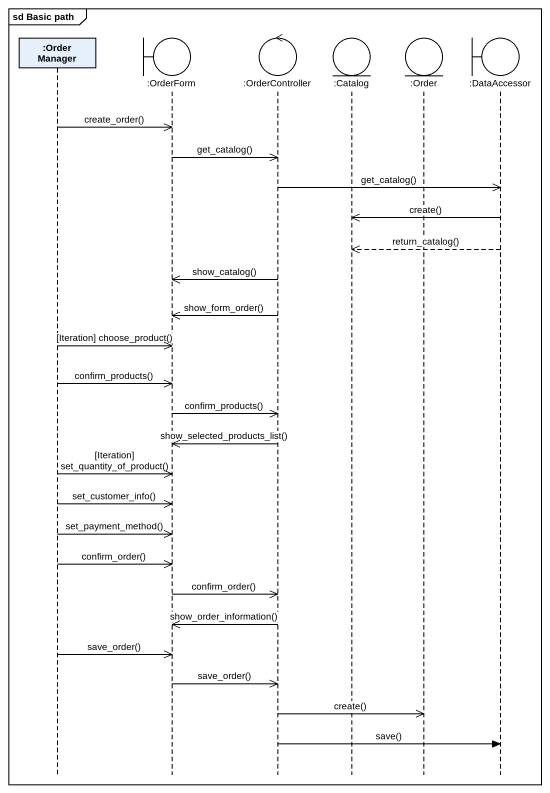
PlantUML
@startuml
mainframe sd Basic path
hide footbox
participant ":Order Manager" as Order_Manager
boundary ":OrderForm" as OrderForm
control ":OrderController" as OrderController
entity ":Catalog" as Catalog
entity ":Order" as Order
boundary ":DataAccessor" as DataAccessor

Order_Manager ->> OrderForm : create_order()
OrderForm ->> OrderController : get_catalog()
OrderController ->> DataAccessor : get_catalog()
DataAccessor ->> Catalog : create()
DataAccessor -->> Catalog : return_catalog()
OrderController ->> OrderForm : show_catalog()
OrderController ->> OrderForm : show_form_order()
Order_Manager ->> OrderForm : [Iteration] choose_product()
Order_Manager ->> OrderForm : confirm_products()
OrderForm ->> OrderController : confirm_products()
OrderController ->> OrderForm : show_selected_products_list()
Order_Manager ->> OrderForm : [Iteration] set_quantity_of_product()
Order_Manager ->> OrderForm : set_customer_info()
Order_Manager ->> OrderForm : set_payment_method()
Order_Manager ->> OrderForm : confirm_order()
OrderForm ->> OrderController : confirm_order()
OrderController ->> OrderForm : show_order_information()
Order_Manager ->> OrderForm : save_order()
OrderForm ->> OrderController : save_order()
OrderController ->> Order : create()
OrderController -> DataAccessor : save()
@enduml
